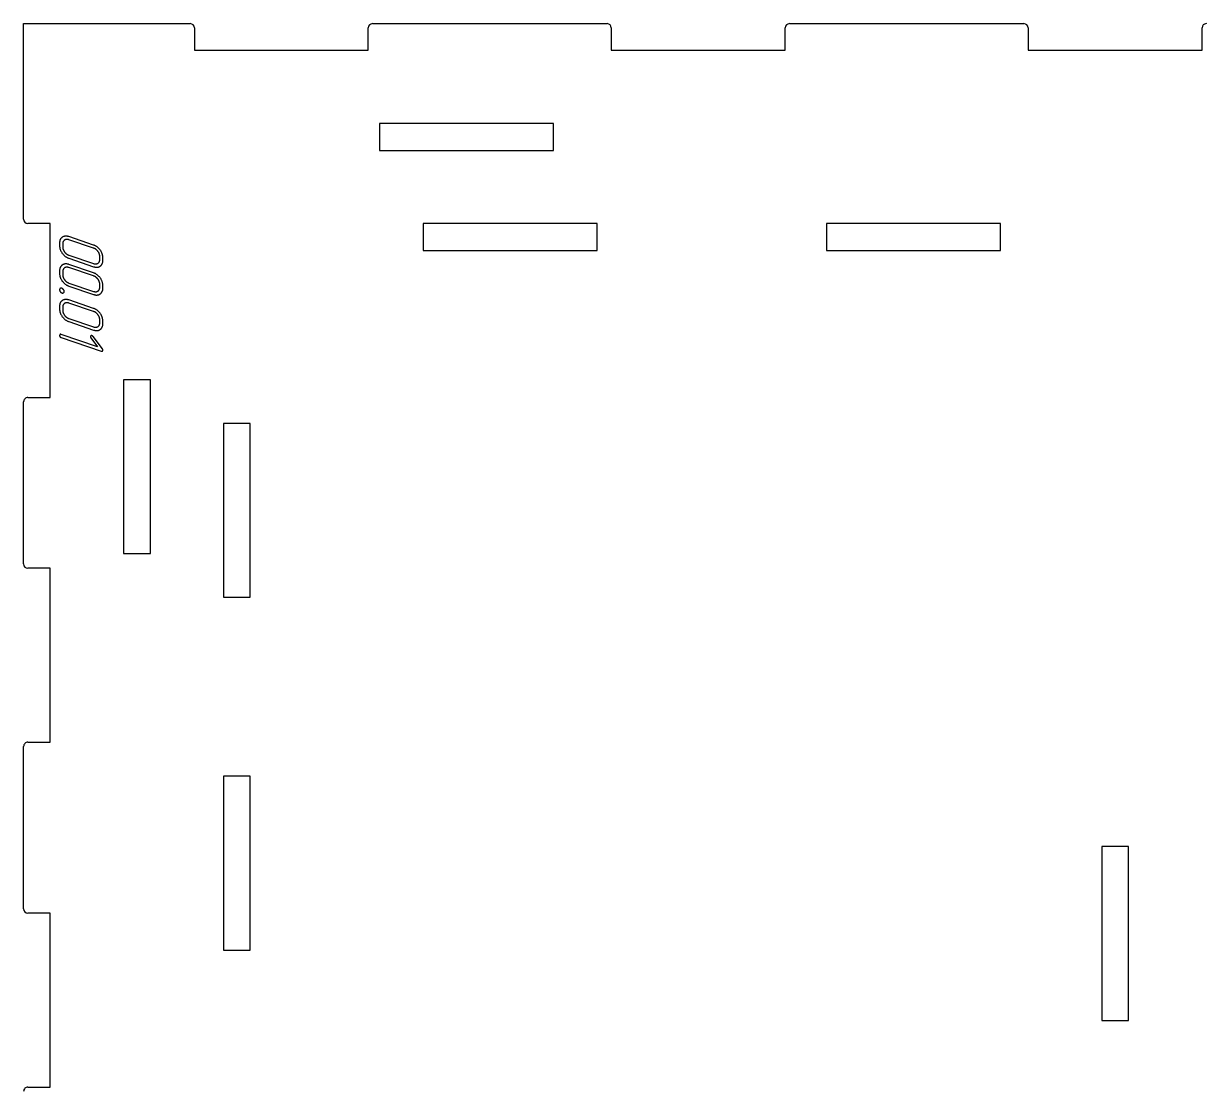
# Model space of a CAD drawing. Extents: x 10 to 1489, y -739 to -10.
# Drawn here: x 890.4 to 1163.9, y -261.9 to -15.1 of the extents above; entities that cross this region are included whole.
import ezdxf

# ---------------------------------------------------------------- set-up
doc = ezdxf.new("R2010")
doc.units = 0

msp = doc.modelspace()

# ---------------------------------------------------------------- linework, layer by layer
at = {"layer": 'cut', "color": 0}
for p, q in [((890.35368, -15.076734), (928.853603, -15.076734)), ((890.35368, -60.276643), (890.35368, -15.076734)), ((929.853601, -16.076732), (929.853601, -21.176722)), ((970.053521, -21.176722), (970.053521, -16.076732)), ((971.053519, -15.076734), (1025.253411, -15.076734)), ((1026.253409, -16.076732), (1026.253409, -21.176722)), ((1066.453328, -21.176722), (1066.453328, -16.076732)), ((1067.453326, -15.076734), (1121.653218, -15.076734)), ((1122.653216, -16.076732), (1122.653216, -21.176722)), ((1162.853135, -21.176722), (1162.853135, -16.076732)), ((929.853601, -21.176722), (970.053521, -21.176722)), ((1026.253409, -21.176722), (1066.453328, -21.176722)), ((1122.653216, -21.176722), (1162.853135, -21.176722)), ((972.653516, -38.176688), (972.653516, -44.376675)), ((1012.853435, -38.176688), (972.653516, -38.176688)), ((1012.853435, -44.376675), (1012.853435, -38.176688)), ((972.653516, -44.376675), (1012.853435, -44.376675)), ((896.453668, -61.276641), (891.353678, -61.276641)), ((896.453668, -101.476561), (896.453668, -61.276641)), ((982.753496, -61.276641), (982.753496, -67.476629)), ((1022.953415, -61.276641), (982.753496, -61.276641)), ((1022.953415, -67.476629), (1022.953415, -61.276641)), ((1076.019976, -61.276641), (1076.019976, -67.476629)), ((1116.219895, -61.276641), (1076.019976, -61.276641)), ((1116.219895, -67.476629), (1116.219895, -61.276641)), ((982.753496, -67.476629), (1022.953415, -67.476629)), ((1076.019976, -67.476629), (1116.219895, -67.476629)), ((919.653622, -97.376569), (913.453634, -97.376569)), ((913.453634, -97.376569), (913.453634, -137.576489)), ((919.653622, -137.576489), (919.653622, -97.376569)), ((890.35368, -139.976484), (890.35368, -102.476559)), ((891.353678, -101.476561), (896.453668, -101.476561)), ((942.753576, -107.476549), (936.553588, -107.476549)), ((936.553588, -107.476549), (936.553588, -147.676469)), ((942.753576, -147.676469), (942.753576, -107.476549)), ((913.453634, -137.576489), (919.653622, -137.576489)), ((896.453668, -140.976482), (891.353678, -140.976482)), ((896.453668, -181.176402), (896.453668, -140.976482)), ((936.553588, -147.676469), (942.753576, -147.676469)), ((890.35368, -219.676325), (890.35368, -182.1764)), ((891.353678, -181.176402), (896.453668, -181.176402)), ((942.753576, -189.007331), (936.553588, -189.007331)), ((936.553588, -189.007331), (936.553588, -229.20725)), ((942.753576, -229.20725), (942.753576, -189.007331)), ((1145.853169, -205.276353), (1139.653182, -205.276353)), ((1139.653182, -205.276353), (1139.653182, -245.476273)), ((1145.853169, -245.476273), (1145.853169, -205.276353)), ((896.453668, -220.676323), (891.353678, -220.676323)), ((896.453668, -260.876242), (896.453668, -220.676323)), ((936.553588, -229.20725), (942.753576, -229.20725)), ((1139.653182, -245.476273), (1145.853169, -245.476273)), ((891.353678, -260.876242), (896.453668, -260.876242))]:
    msp.add_line(p, q, dxfattribs=at)
for centre, start, end in [((928.853603, -16.076732), 0, 90), ((971.053519, -16.076732), 90, 180), ((1025.253411, -16.076732), 0, 90), ((1067.453326, -16.076732), 90, 180), ((1121.653218, -16.076732), 0, 90), ((1163.853133, -16.076732), 90, 180), ((891.353678, -60.276643), 180, 270), ((891.353678, -102.476559), 90, 180.000017), ((891.353678, -139.976484), 180.000001, 270), ((891.353678, -182.1764), 90, 180.000017), ((891.353678, -219.676325), 180.000001, 270), ((891.353678, -261.87624), 90, 180.000017)]:
    msp.add_arc(centre, 0.999998, start, end, dxfattribs=at)
at = {"layer": 'mark', "color": 0}
for p, q in [((898.668079, -65.617296), (898.665651, -65.718522)), ((898.675361, -65.518977), (898.668079, -65.617296)), ((898.687498, -65.423562), (898.675361, -65.518977)), ((898.70449, -65.331054), (898.687498, -65.423562)), ((898.726337, -65.241451), (898.70449, -65.331054)), ((898.753039, -65.154754), (898.726337, -65.241451)), ((898.784596, -65.070963), (898.753039, -65.154754)), ((898.821008, -64.990077), (898.784596, -65.070963)), ((898.862275, -64.912098), (898.821008, -64.990077)), ((898.908396, -64.837023), (898.862275, -64.912098)), ((898.959373, -64.764855), (898.908396, -64.837023)), ((899.015204, -64.695592), (898.959373, -64.764855)), ((899.07589, -64.629235), (899.015204, -64.695592)), ((899.141431, -64.565784), (899.07589, -64.629235)), ((899.211828, -64.505238), (899.141431, -64.565784)), ((899.287078, -64.447598), (899.211828, -64.505238)), ((899.365845, -64.394361), (899.287078, -64.447598)), ((899.446788, -64.347025), (899.365845, -64.394361)), ((899.421439, -65.635597), (899.406498, -65.69641)), ((899.439701, -65.576945), (899.421439, -65.635597)), ((899.461283, -65.520453), (899.439701, -65.576945)), ((899.529907, -64.30559), (899.446788, -64.347025)), ((899.486185, -65.466123), (899.461283, -65.520453)), ((899.514408, -65.413953), (899.486185, -65.466123)), ((899.545951, -65.363943), (899.514408, -65.413953)), ((899.615203, -64.270056), (899.529907, -64.30559)), ((899.580814, -65.316094), (899.545951, -65.363943)), ((899.618997, -65.270406), (899.580814, -65.316094)), ((899.702675, -64.240422), (899.615203, -64.270056)), ((899.660501, -65.226878), (899.618997, -65.270406)), ((899.705325, -65.185512), (899.660501, -65.226878)), ((899.792323, -64.216689), (899.702675, -64.240422)), ((899.75347, -65.146305), (899.705325, -65.185512)), ((899.804935, -65.10926), (899.75347, -65.146305)), ((899.884148, -64.198857), (899.792323, -64.216689)), ((899.858659, -65.075186), (899.804935, -65.10926)), ((899.913584, -65.044897), (899.858659, -65.075186)), ((899.978149, -64.186926), (899.884148, -64.198857)), ((899.969708, -65.018392), (899.913584, -65.044897)), ((900.027032, -64.995672), (899.969708, -65.018392)), ((900.074326, -64.180896), (899.978149, -64.186926)), ((900.085556, -64.976735), (900.027032, -64.995672)), ((900.172679, -64.180766), (900.074326, -64.180896)), ((900.14528, -64.961583), (900.085556, -64.976735)), ((900.206203, -64.950214), (900.14528, -64.961583)), ((900.273209, -64.186537), (900.172679, -64.180766)), ((900.268327, -64.94263), (900.206203, -64.950214)), ((900.331649, -64.938831), (900.268327, -64.94263)), ((900.375916, -64.198209), (900.273209, -64.186537)), ((900.396172, -64.938815), (900.331649, -64.938831)), ((900.480798, -64.215782), (900.375916, -64.198209)), ((900.461895, -64.942583), (900.396172, -64.938815)), ((900.528817, -64.950136), (900.461895, -64.942583)), ((900.587857, -64.239255), (900.480798, -64.215782)), ((900.596939, -64.961473), (900.528817, -64.950136)), ((900.697092, -64.268629), (900.587857, -64.239255)), ((900.666261, -64.976594), (900.596939, -64.961473)), ((900.736783, -64.995499), (900.666261, -64.976594)), ((900.808504, -64.303904), (900.697092, -64.268629)), ((900.808504, -65.018188), (900.736783, -64.995499)), ((906.522778, -66.245865), (900.808504, -64.303904)), ((906.522778, -66.960149), (900.808504, -65.018188)), ((898.665651, -65.718522), (898.665651, -66.432806)), ((898.665651, -66.432806), (898.66812, -66.54422)), ((898.66812, -66.54422), (898.675528, -66.655247)), ((898.675528, -66.655247), (898.687875, -66.765889)), ((898.687875, -66.765889), (898.70516, -66.876144)), ((898.70516, -66.876144), (898.727384, -66.986012)), ((898.727384, -66.986012), (898.754546, -67.095495)), ((898.754546, -67.095495), (898.786647, -67.204591)), ((898.786647, -67.204591), (898.823687, -67.313301)), ((898.823687, -67.313301), (898.865665, -67.421625)), ((898.865665, -67.421625), (898.912581, -67.529562)), ((898.912581, -67.529562), (898.964437, -67.637113)), ((898.964437, -67.637113), (899.021231, -67.744278)), ((899.021231, -67.744278), (899.082963, -67.851057)), ((899.082963, -67.851057), (899.149635, -67.957449)), ((899.149635, -67.957449), (899.221244, -68.063455)), ((899.221244, -68.063455), (899.297793, -68.169075)), ((899.297793, -68.169075), (899.377773, -68.272373)), ((899.377773, -68.272373), (899.459679, -68.371415)), ((899.381596, -65.891812), (899.379935, -65.961267)), ((899.379935, -65.961267), (899.379935, -66.675551)), ((899.379935, -66.675551), (899.381526, -66.747827)), ((899.381526, -66.747827), (899.386297, -66.820012)), ((899.386576, -65.824517), (899.381596, -65.891812)), ((899.386297, -66.820012), (899.394249, -66.892107)), ((899.394877, -65.759383), (899.386576, -65.824517)), ((899.394249, -66.892107), (899.405382, -66.964111)), ((899.406498, -65.69641), (899.394877, -65.759383)), ((899.405382, -66.964111), (899.419695, -67.036024)), ((899.419695, -67.036024), (899.43719, -67.107847)), ((899.43719, -67.107847), (899.457865, -67.179578)), ((899.457865, -67.179578), (899.481721, -67.25122)), ((899.459679, -68.371415), (899.543509, -68.4662)), ((899.481721, -67.25122), (899.508758, -67.32277)), ((899.508758, -67.32277), (899.538975, -67.39423)), ((899.538975, -67.39423), (899.572374, -67.465599)), ((899.572374, -67.465599), (899.608953, -67.536878)), ((899.608953, -67.536878), (899.648713, -67.608065)), ((899.648713, -67.608065), (899.691654, -67.679162)), ((899.691654, -67.679162), (899.737775, -67.750169)), ((899.737775, -67.750169), (899.787077, -67.821085)), ((899.787077, -67.821085), (899.838779, -67.890556)), ((899.838779, -67.890556), (899.8921, -67.957228)), ((899.8921, -67.957228), (899.947038, -68.021101)), ((899.947038, -68.021101), (900.003595, -68.082175)), ((900.003595, -68.082175), (900.06177, -68.14045)), ((900.06177, -68.14045), (900.121563, -68.195927)), ((900.121563, -68.195927), (900.182975, -68.248604)), ((900.182975, -68.248604), (900.246005, -68.298483)), ((900.246005, -68.298483), (900.310653, -68.345563)), ((900.310653, -68.345563), (900.37692, -68.389844)), ((906.629084, -66.284419), (906.522778, -66.245865)), ((906.596202, -66.98673), (906.522778, -66.960149)), ((906.668258, -67.016112), (906.596202, -66.98673)), ((906.733715, -66.32726), (906.629084, -66.284419)), ((906.738947, -67.048294), (906.668258, -67.016112)), ((906.836673, -66.374387), (906.733715, -66.32726)), ((906.808269, -67.083276), (906.738947, -67.048294)), ((906.876223, -67.121058), (906.808269, -67.083276)), ((906.937956, -66.425799), (906.836673, -66.374387)), ((906.942811, -67.16164), (906.876223, -67.121058)), ((907.037565, -66.481498), (906.937956, -66.425799)), ((907.008031, -67.205023), (906.942811, -67.16164)), ((907.071884, -67.251206), (907.008031, -67.205023)), ((907.1355, -66.541483), (907.037565, -66.481498)), ((907.13437, -67.300189), (907.071884, -67.251206)), ((907.195489, -67.351972), (907.13437, -67.300189)), ((907.231761, -66.605753), (907.1355, -66.541483)), ((907.255241, -67.406555), (907.195489, -67.351972)), ((907.326348, -66.67431), (907.231761, -66.605753)), ((907.313625, -67.463939), (907.255241, -67.406555)), ((907.370642, -67.524123), (907.313625, -67.463939)), ((907.419261, -66.747152), (907.326348, -66.67431)), ((907.426292, -67.587107), (907.370642, -67.524123)), ((907.5105, -66.82428), (907.419261, -66.747152)), ((907.480575, -67.652891), (907.426292, -67.587107)), ((907.533491, -67.721475), (907.480575, -67.652891)), ((907.600064, -66.905695), (907.5105, -66.82428)), ((907.58409, -67.791589), (907.533491, -67.721475)), ((907.631426, -67.86196), (907.58409, -67.791589)), ((907.687955, -66.991395), (907.600064, -66.905695)), ((907.675496, -67.932588), (907.631426, -67.86196)), ((907.716303, -68.003475), (907.675496, -67.932588)), ((907.774171, -67.081382), (907.687955, -66.991395)), ((907.753844, -68.074619), (907.716303, -68.003475)), ((907.788122, -68.14602), (907.753844, -68.074619)), ((907.858713, -67.175654), (907.774171, -67.081382)), ((907.819135, -68.217679), (907.788122, -68.14602)), ((907.846883, -68.289596), (907.819135, -68.217679)), ((907.871367, -68.361771), (907.846883, -68.289596)), ((907.941581, -67.274212), (907.858713, -67.175654)), ((907.892586, -68.434203), (907.871367, -68.361771)), ((908.022775, -67.377056), (907.941581, -67.274212)), ((908.100621, -67.482278), (908.022775, -67.377056)), ((908.173445, -67.58797), (908.100621, -67.482278)), ((908.241246, -67.694131), (908.173445, -67.58797)), ((908.304025, -67.800762), (908.241246, -67.694131)), ((908.361781, -67.907862), (908.304025, -67.800762)), ((908.414516, -68.015431), (908.361781, -67.907862)), ((908.462228, -68.123471), (908.414516, -68.015431)), ((908.504917, -68.231979), (908.462228, -68.123471)), ((908.542585, -68.340958), (908.504917, -68.231979)), ((908.57523, -68.450406), (908.542585, -68.340958)), ((899.07589, -71.057794), (899.015204, -71.124151)), ((899.141431, -70.994342), (899.07589, -71.057794)), ((899.211828, -70.933797), (899.141431, -70.994342)), ((899.287078, -70.876157), (899.211828, -70.933797)), ((899.365845, -70.82292), (899.287078, -70.876157)), ((899.446788, -70.775584), (899.365845, -70.82292)), ((899.529907, -70.734149), (899.446788, -70.775584)), ((899.615203, -70.698614), (899.529907, -70.734149)), ((899.543509, -68.4662), (899.629265, -68.556728)), ((899.702675, -70.668981), (899.615203, -70.698614)), ((899.629265, -68.556728), (899.716946, -68.642999)), ((899.792323, -70.645248), (899.702675, -70.668981)), ((899.716946, -68.642999), (899.806553, -68.725013)), ((899.884148, -70.627416), (899.792323, -70.645248)), ((899.806553, -68.725013), (899.898085, -68.802771)), ((899.978149, -70.615485), (899.884148, -70.627416)), ((899.898085, -68.802771), (899.991541, -68.876272)), ((900.074326, -70.609454), (899.978149, -70.615485)), ((899.991541, -68.876272), (900.086923, -68.945516)), ((900.172679, -70.609325), (900.074326, -70.609454)), ((900.086923, -68.945516), (900.184231, -69.010504)), ((900.273209, -70.615096), (900.172679, -70.609325)), ((900.184231, -69.010504), (900.283463, -69.071235)), ((900.375916, -70.626767), (900.273209, -70.615096)), ((900.283463, -69.071235), (900.384621, -69.127709)), ((900.480798, -70.64434), (900.375916, -70.626767)), ((900.37692, -68.389844), (900.444805, -68.431326)), ((900.384621, -69.127709), (900.487704, -69.179926)), ((900.444805, -68.431326), (900.514308, -68.470009)), ((900.587857, -70.667814), (900.480798, -70.64434)), ((900.487704, -69.179926), (900.592712, -69.227886)), ((900.514308, -68.470009), (900.58543, -68.505893)), ((900.58543, -68.505893), (900.658169, -68.538979)), ((900.697092, -70.697188), (900.587857, -70.667814)), ((900.592712, -69.227886), (900.699645, -69.27159)), ((900.658169, -68.538979), (900.732528, -68.569265)), ((900.808504, -70.732463), (900.697092, -70.697188)), ((900.699645, -69.27159), (900.808504, -69.311037)), ((900.732528, -68.569265), (900.808504, -68.596753)), ((900.808504, -68.596753), (906.522778, -70.538713)), ((900.808504, -69.311037), (906.522778, -71.252997)), ((906.522778, -72.674423), (900.808504, -70.732463)), ((906.522778, -70.538713), (906.595351, -70.561737)), ((906.595351, -70.561737), (906.66664, -70.581031)), ((906.66664, -70.581031), (906.736645, -70.596597)), ((906.736645, -70.596597), (906.805367, -70.608433)), ((906.805367, -70.608433), (906.872805, -70.616539)), ((906.872805, -70.616539), (906.93896, -70.620917)), ((906.93896, -70.620917), (907.003832, -70.621565)), ((907.003832, -70.621565), (907.06742, -70.618484)), ((907.06742, -70.618484), (907.129725, -70.611674)), ((907.129725, -70.611674), (907.190746, -70.601135)), ((907.190746, -70.601135), (907.250483, -70.586866)), ((907.250483, -70.586866), (907.308937, -70.568868)), ((907.308937, -70.568868), (907.366108, -70.547141)), ((907.366108, -70.547141), (907.421995, -70.521684)), ((907.421995, -70.521684), (907.476599, -70.492499)), ((907.476599, -70.492499), (907.529919, -70.459584)), ((907.529919, -70.459584), (907.580951, -70.423575)), ((907.580951, -70.423575), (907.628691, -70.385109)), ((907.628691, -70.385109), (907.673139, -70.344184)), ((907.673139, -70.344184), (907.714294, -70.300802)), ((907.714294, -70.300802), (907.752156, -70.254962)), ((907.752156, -70.254962), (907.786727, -70.206663)), ((907.786727, -70.206663), (907.818004, -70.155907)), ((907.818004, -70.155907), (907.84599, -70.102693)), ((907.84599, -70.102693), (907.870683, -70.047021)), ((907.870683, -70.047021), (907.892084, -69.98889)), ((907.892084, -69.98889), (907.910192, -69.928302)), ((907.910541, -68.506893), (907.892586, -68.434203)), ((907.910192, -69.928302), (907.925008, -69.865256)), ((907.925231, -68.579841), (907.910541, -68.506893)), ((907.925008, -69.865256), (907.936531, -69.799752)), ((907.936657, -68.653046), (907.925231, -68.579841)), ((907.936531, -69.799752), (907.944762, -69.73179)), ((907.944818, -68.726509), (907.936657, -68.653046)), ((907.944762, -69.73179), (907.949701, -69.66137)), ((907.949715, -68.800229), (907.944818, -68.726509)), ((907.949701, -69.66137), (907.951347, -69.588492)), ((907.951347, -68.874208), (907.949715, -68.800229)), ((907.951347, -69.588492), (907.951347, -68.874208)), ((908.040632, -71.133132), (908.116316, -71.078438)), ((908.116316, -71.078438), (908.187116, -71.020187)), ((908.187116, -71.020187), (908.253034, -70.95838)), ((908.253034, -70.95838), (908.314069, -70.893016)), ((908.314069, -70.893016), (908.370222, -70.824096)), ((908.370222, -70.824096), (908.421491, -70.751619)), ((908.421491, -70.751619), (908.467878, -70.675585)), ((908.467878, -70.675585), (908.509381, -70.595995)), ((908.509381, -70.595995), (908.546002, -70.512849)), ((908.546002, -70.512849), (908.577741, -70.426145)), ((908.602852, -68.560323), (908.57523, -68.450406)), ((908.577741, -70.426145), (908.604596, -70.335885)), ((908.625453, -68.67071), (908.602852, -68.560323)), ((908.604596, -70.335885), (908.626569, -70.242069)), ((908.643031, -68.781566), (908.625453, -68.67071)), ((908.626569, -70.242069), (908.643659, -70.144696)), ((908.655587, -68.892892), (908.643031, -68.781566)), ((908.643659, -70.144696), (908.655866, -70.043766)), ((908.66312, -69.004688), (908.655587, -68.892892)), ((908.655866, -70.043766), (908.66319, -69.93928)), ((908.665631, -69.116953), (908.66312, -69.004688)), ((908.66319, -69.93928), (908.665631, -69.831237)), ((908.665631, -69.831237), (908.665631, -69.116953)), ((898.668079, -72.045855), (898.665651, -72.14708)), ((898.665651, -72.14708), (898.665651, -72.861365)), ((898.665651, -72.861365), (898.66812, -72.972778)), ((898.675361, -71.947535), (898.668079, -72.045855)), ((898.66812, -72.972778), (898.675528, -73.083806)), ((898.687498, -71.852121), (898.675361, -71.947535)), ((898.675528, -73.083806), (898.687875, -73.194447)), ((898.70449, -71.759613), (898.687498, -71.852121)), ((898.687875, -73.194447), (898.70516, -73.304702)), ((898.726337, -71.67001), (898.70449, -71.759613)), ((898.70516, -73.304702), (898.727384, -73.414571)), ((898.753039, -71.583313), (898.726337, -71.67001)), ((898.727384, -73.414571), (898.754546, -73.524053)), ((898.784596, -71.499522), (898.753039, -71.583313)), ((898.754546, -73.524053), (898.786647, -73.63315)), ((898.821008, -71.418636), (898.784596, -71.499522)), ((898.786647, -73.63315), (898.823687, -73.74186)), ((898.862275, -71.340656), (898.821008, -71.418636)), ((898.823687, -73.74186), (898.865665, -73.850183)), ((898.908396, -71.265582), (898.862275, -71.340656)), ((898.959373, -71.193413), (898.908396, -71.265582)), ((899.015204, -71.124151), (898.959373, -71.193413)), ((899.381596, -72.32037), (899.379935, -72.389825)), ((899.379935, -72.389825), (899.379935, -73.10411)), ((899.379935, -73.10411), (899.381526, -73.176386)), ((899.381526, -73.176386), (899.386297, -73.248571)), ((899.386576, -72.253076), (899.381596, -72.32037)), ((899.386297, -73.248571), (899.394249, -73.320666)), ((899.394877, -72.187942), (899.386576, -72.253076)), ((899.394249, -73.320666), (899.405382, -73.392669)), ((899.406498, -72.124968), (899.394877, -72.187942)), ((899.405382, -73.392669), (899.419695, -73.464583)), ((899.421439, -72.064156), (899.406498, -72.124968)), ((899.419695, -73.464583), (899.43719, -73.536405)), ((899.439701, -72.005503), (899.421439, -72.064156)), ((899.43719, -73.536405), (899.457865, -73.608137)), ((899.461283, -71.949012), (899.439701, -72.005503)), ((899.457865, -73.608137), (899.481721, -73.679778)), ((899.486185, -71.894681), (899.461283, -71.949012)), ((899.481721, -73.679778), (899.508758, -73.751329)), ((899.514408, -71.842511), (899.486185, -71.894681)), ((899.508758, -73.751329), (899.538975, -73.822789)), ((899.545951, -71.792502), (899.514408, -71.842511)), ((899.538975, -73.822789), (899.572374, -73.894158)), ((899.580814, -71.744653), (899.545951, -71.792502)), ((899.618997, -71.698965), (899.580814, -71.744653)), ((899.660501, -71.655437), (899.618997, -71.698965)), ((899.705325, -71.61407), (899.660501, -71.655437)), ((899.75347, -71.574864), (899.705325, -71.61407)), ((899.804935, -71.537818), (899.75347, -71.574864)), ((899.858659, -71.503745), (899.804935, -71.537818)), ((899.913584, -71.473456), (899.858659, -71.503745)), ((899.969708, -71.446951), (899.913584, -71.473456)), ((900.027032, -71.42423), (899.969708, -71.446951)), ((900.085556, -71.405294), (900.027032, -71.42423)), ((900.14528, -71.390141), (900.085556, -71.405294)), ((900.206203, -71.378773), (900.14528, -71.390141)), ((900.268327, -71.371189), (900.206203, -71.378773)), ((900.331649, -71.367389), (900.268327, -71.371189)), ((900.396172, -71.367373), (900.331649, -71.367389)), ((900.461895, -71.371142), (900.396172, -71.367373)), ((900.528817, -71.378695), (900.461895, -71.371142)), ((900.596939, -71.390031), (900.528817, -71.378695)), ((900.666261, -71.405152), (900.596939, -71.390031)), ((900.736783, -71.424058), (900.666261, -71.405152)), ((900.808504, -71.446747), (900.736783, -71.424058)), ((906.522778, -73.388707), (900.808504, -71.446747)), ((906.522778, -71.252997), (906.633339, -71.288091)), ((906.629084, -72.712978), (906.522778, -72.674423)), ((906.596202, -73.415289), (906.522778, -73.388707)), ((906.668258, -73.44467), (906.596202, -73.415289)), ((906.733715, -72.755819), (906.629084, -72.712978)), ((906.633339, -71.288091), (906.741807, -71.317506)), ((906.738947, -73.476852), (906.668258, -73.44467)), ((906.836673, -72.802945), (906.733715, -72.755819)), ((906.808269, -73.511834), (906.738947, -73.476852)), ((906.741807, -71.317506), (906.848182, -71.341244)), ((906.876223, -73.549616), (906.808269, -73.511834)), ((906.937956, -72.854358), (906.836673, -72.802945)), ((906.848182, -71.341244), (906.952465, -71.359303)), ((906.942811, -73.590199), (906.876223, -73.549616)), ((907.037565, -72.910056), (906.937956, -72.854358)), ((907.008031, -73.633581), (906.942811, -73.590199)), ((906.952465, -71.359303), (907.054655, -71.371684)), ((907.071884, -73.679764), (907.008031, -73.633581)), ((907.1355, -72.970041), (907.037565, -72.910056)), ((907.054655, -71.371684), (907.154752, -71.378388)), ((907.13437, -73.728747), (907.071884, -73.679764)), ((907.195489, -73.78053), (907.13437, -73.728747)), ((907.231761, -73.034312), (907.1355, -72.970041)), ((907.154752, -71.378388), (907.252757, -71.379413)), ((907.255241, -73.835114), (907.195489, -73.78053)), ((907.326348, -73.102868), (907.231761, -73.034312)), ((907.252757, -71.379413), (907.348669, -71.374761)), ((907.313625, -73.892497), (907.255241, -73.835114)), ((907.419261, -73.175711), (907.326348, -73.102868)), ((907.348669, -71.374761), (907.442489, -71.36443)), ((907.5105, -73.252839), (907.419261, -73.175711)), ((907.442489, -71.36443), (907.534216, -71.348421)), ((907.600064, -73.334253), (907.5105, -73.252839)), ((907.534216, -71.348421), (907.62385, -71.326735)), ((907.687955, -73.419954), (907.600064, -73.334253)), ((907.62385, -71.326735), (907.711392, -71.29937)), ((907.774171, -73.50994), (907.687955, -73.419954)), ((907.711392, -71.29937), (907.796841, -71.266327)), ((907.858713, -73.604213), (907.774171, -73.50994)), ((907.796841, -71.266327), (907.880197, -71.227607)), ((907.941581, -73.702771), (907.858713, -73.604213)), ((907.880197, -71.227607), (907.961461, -71.183208)), ((908.022775, -73.805615), (907.941581, -73.702771)), ((907.961461, -71.183208), (908.040632, -71.133132)), ((908.100621, -73.910837), (908.022775, -73.805615)), ((898.668617, -76.544172), (898.666237, -76.580725)), ((898.672829, -76.50955), (898.668617, -76.544172)), ((898.678871, -76.476858), (898.672829, -76.50955)), ((898.686745, -76.446097), (898.678871, -76.476858)), ((898.696449, -76.417266), (898.686745, -76.446097)), ((898.707985, -76.390366), (898.696449, -76.417266)), ((898.721352, -76.365396), (898.707985, -76.390366)), ((898.736549, -76.342357), (898.721352, -76.365396)), ((898.753578, -76.321248), (898.736549, -76.342357)), ((898.772438, -76.30207), (898.753578, -76.321248)), ((898.793129, -76.284822), (898.772438, -76.30207)), ((898.815651, -76.269505), (898.793129, -76.284822)), ((898.84817, -76.255026), (898.815651, -76.269505)), ((898.881443, -76.243313), (898.84817, -76.255026)), ((898.865665, -73.850183), (898.912581, -73.958121)), ((898.915469, -76.234367), (898.881443, -76.243313)), ((898.912581, -73.958121), (898.964437, -74.065672)), ((898.950249, -76.228186), (898.915469, -76.234367)), ((898.985782, -76.224772), (898.950249, -76.228186)), ((898.964437, -74.065672), (899.021231, -74.172837)), ((899.022068, -76.224124), (898.985782, -76.224772)), ((899.021231, -74.172837), (899.082963, -74.279615)), ((899.059107, -76.226242), (899.022068, -76.224124)), ((899.0969, -76.231126), (899.059107, -76.226242)), ((899.082963, -74.279615), (899.149635, -74.386008)), ((899.135447, -76.238777), (899.0969, -76.231126)), ((899.174746, -76.249194), (899.135447, -76.238777)), ((899.149635, -74.386008), (899.221244, -74.492014)), ((899.194678, -76.255439), (899.174746, -76.249194)), ((899.203267, -76.25833), (899.194678, -76.255439)), ((899.209037, -76.260417), (899.203267, -76.25833)), ((899.233061, -76.270574), (899.209037, -76.260417)), ((899.221244, -74.492014), (899.297793, -74.597634)), ((899.258591, -76.283629), (899.233061, -76.270574)), ((899.285628, -76.299582), (899.258591, -76.283629)), ((899.314171, -76.318432), (899.285628, -76.299582)), ((899.297793, -74.597634), (899.377773, -74.700932)), ((899.344221, -76.34018), (899.314171, -76.318432)), ((899.375778, -76.364826), (899.344221, -76.34018)), ((899.408842, -76.392369), (899.375778, -76.364826)), ((899.377773, -74.700932), (899.459679, -74.799973)), ((899.443412, -76.42281), (899.408842, -76.392369)), ((899.479489, -76.456149), (899.443412, -76.42281)), ((899.459679, -74.799973), (899.543509, -74.894758)), ((899.517072, -76.492385), (899.479489, -76.456149)), ((899.555019, -76.531102), (899.517072, -76.492385)), ((899.543509, -74.894758), (899.629265, -74.985286)), ((899.58961, -76.570945), (899.555019, -76.531102)), ((899.572374, -73.894158), (899.608953, -73.965436)), ((899.62056, -76.611811), (899.58961, -76.570945)), ((899.608953, -73.965436), (899.648713, -74.036624)), ((899.629265, -74.985286), (899.716946, -75.071558)), ((899.648713, -74.036624), (899.691654, -74.107721)), ((899.691654, -74.107721), (899.737775, -74.178727)), ((899.716946, -75.071558), (899.806553, -75.153572)), ((899.737775, -74.178727), (899.787077, -74.249643)), ((899.787077, -74.249643), (899.838779, -74.319114)), ((899.806553, -75.153572), (899.898085, -75.23133)), ((899.838779, -74.319114), (899.8921, -74.385786)), ((899.8921, -74.385786), (899.947038, -74.449659)), ((899.898085, -75.23133), (899.991541, -75.304831)), ((899.947038, -74.449659), (900.003595, -74.510733)), ((899.991541, -75.304831), (900.086923, -75.374075)), ((900.003595, -74.510733), (900.06177, -74.569009)), ((900.06177, -74.569009), (900.121563, -74.624485)), ((900.086923, -75.374075), (900.184231, -75.439063)), ((900.121563, -74.624485), (900.182975, -74.677163)), ((900.182975, -74.677163), (900.246005, -74.727042)), ((900.184231, -75.439063), (900.283463, -75.499793)), ((900.246005, -74.727042), (900.310653, -74.774121)), ((900.283463, -75.499793), (900.384621, -75.556267)), ((900.310653, -74.774121), (900.37692, -74.818402)), ((900.37692, -74.818402), (900.444805, -74.859884)), ((900.384621, -75.556267), (900.487704, -75.608484)), ((900.444805, -74.859884), (900.514308, -74.898567)), ((900.487704, -75.608484), (900.592712, -75.656445)), ((900.514308, -74.898567), (900.58543, -74.934452)), ((900.58543, -74.934452), (900.658169, -74.967537)), ((900.592712, -75.656445), (900.699645, -75.700149)), ((900.658169, -74.967537), (900.732528, -74.997824)), ((900.699645, -75.700149), (900.808504, -75.739596)), ((900.732528, -74.997824), (900.808504, -75.025311)), ((900.808504, -75.025311), (906.522778, -76.967272)), ((900.808504, -75.739596), (906.522778, -77.681556)), ((907.370642, -73.952681), (907.313625, -73.892497)), ((907.426292, -74.015665), (907.370642, -73.952681)), ((907.480575, -74.08145), (907.426292, -74.015665)), ((907.533491, -74.150034), (907.480575, -74.08145)), ((907.58409, -74.220147), (907.533491, -74.150034)), ((907.631426, -74.290518), (907.58409, -74.220147)), ((907.675496, -74.361147), (907.631426, -74.290518)), ((907.716303, -74.432033), (907.675496, -74.361147)), ((907.753844, -74.503177), (907.716303, -74.432033)), ((907.788122, -74.574579), (907.753844, -74.503177)), ((907.819135, -74.646238), (907.788122, -74.574579)), ((907.818004, -76.584466), (907.84599, -76.531251)), ((907.846883, -74.718155), (907.819135, -74.646238)), ((907.84599, -76.531251), (907.870683, -76.475579)), ((907.871367, -74.790329), (907.846883, -74.718155)), ((907.870683, -76.475579), (907.892084, -76.417449)), ((907.892586, -74.862762), (907.871367, -74.790329)), ((907.892084, -76.417449), (907.910192, -76.356861)), ((907.910541, -74.935452), (907.892586, -74.862762)), ((907.910192, -76.356861), (907.925008, -76.293815)), ((907.925231, -75.008399), (907.910541, -74.935452)), ((907.925008, -76.293815), (907.936531, -76.22831)), ((907.936657, -75.081604), (907.925231, -75.008399)), ((907.936531, -76.22831), (907.944762, -76.160348)), ((907.944818, -75.155067), (907.936657, -75.081604)), ((907.944762, -76.160348), (907.949701, -76.089928)), ((907.949715, -75.228788), (907.944818, -75.155067)), ((907.949701, -76.089928), (907.951347, -76.01705)), ((907.951347, -75.302766), (907.949715, -75.228788)), ((907.951347, -76.01705), (907.951347, -75.302766)), ((908.173445, -74.016529), (908.100621, -73.910837)), ((908.241246, -74.12269), (908.173445, -74.016529)), ((908.304025, -74.22932), (908.241246, -74.12269)), ((908.361781, -74.33642), (908.304025, -74.22932)), ((908.414516, -74.44399), (908.361781, -74.33642)), ((908.462228, -74.552029), (908.414516, -74.44399)), ((908.504917, -74.660538), (908.462228, -74.552029)), ((908.542585, -74.769516), (908.504917, -74.660538)), ((908.57523, -74.878964), (908.542585, -74.769516)), ((908.602852, -74.988881), (908.57523, -74.878964)), ((908.625453, -75.099268), (908.602852, -74.988881)), ((908.643031, -75.210125), (908.625453, -75.099268)), ((908.626569, -76.670627), (908.643659, -76.573254)), ((908.655587, -75.321451), (908.643031, -75.210125)), ((908.643659, -76.573254), (908.655866, -76.472325)), ((908.66312, -75.433246), (908.655587, -75.321451)), ((908.655866, -76.472325), (908.66319, -76.367838)), ((908.665631, -75.545511), (908.66312, -75.433246)), ((908.66319, -76.367838), (908.665631, -76.259795)), ((908.665631, -76.259795), (908.665631, -75.545511)), ((898.666237, -76.580725), (898.665693, -76.619378)), ((898.665693, -76.619378), (898.667158, -76.659048)), ((898.667158, -76.659048), (898.670715, -76.697989)), ((898.670715, -76.697989), (898.676365, -76.736203)), ((898.676365, -76.736203), (898.684108, -76.77369)), ((898.684108, -76.77369), (898.693944, -76.810449)), ((898.693944, -76.810449), (898.705871, -76.846481)), ((898.705871, -76.846481), (898.719892, -76.881785)), ((898.719892, -76.881785), (898.736005, -76.916362)), ((898.736005, -76.916362), (898.754211, -76.950211)), ((898.754211, -76.950211), (898.77451, -76.983332)), ((898.77451, -76.983332), (898.796901, -77.015727)), ((898.796901, -77.015727), (898.821385, -77.047393)), ((898.821385, -77.047393), (898.847815, -77.078261)), ((898.847815, -77.078261), (898.902118, -77.135481)), ((898.902118, -77.135481), (898.957468, -77.186254)), ((898.957468, -77.186254), (899.013865, -77.23058)), ((899.013865, -77.23058), (899.071307, -77.26846)), ((899.07589, -79.272063), (899.015204, -79.33842)), ((899.071307, -77.26846), (899.129796, -77.299892)), ((899.141431, -79.208612), (899.07589, -79.272063)), ((899.129796, -77.299892), (899.189332, -77.324878)), ((899.211828, -79.148066), (899.141431, -79.208612)), ((899.189332, -77.324878), (899.219398, -77.334861)), ((899.287078, -79.090426), (899.211828, -79.148066)), ((899.219398, -77.334861), (899.249244, -77.342714)), ((899.249244, -77.342714), (899.278828, -77.348384)), ((899.278828, -77.348384), (899.308151, -77.351872)), ((899.365845, -79.037189), (899.287078, -79.090426)), ((899.308151, -77.351872), (899.337213, -77.353178)), ((899.337213, -77.353178), (899.366012, -77.352301)), ((899.446788, -78.989853), (899.365845, -79.037189)), ((899.366012, -77.352301), (899.394551, -77.349241)), ((899.394551, -77.349241), (899.422827, -77.343999)), ((899.422827, -77.343999), (899.450842, -77.336574)), ((899.529907, -78.948418), (899.446788, -78.989853)), ((899.450842, -77.336574), (899.478596, -77.326967)), ((899.478596, -77.326967), (899.506088, -77.315177)), ((899.506088, -77.315177), (899.533318, -77.301205)), ((899.615203, -78.912884), (899.529907, -78.948418)), ((899.533318, -77.301205), (899.586408, -77.267099)), ((899.586408, -77.267099), (899.610473, -77.248152)), ((899.610473, -77.248152), (899.632446, -77.228232)), ((899.702675, -78.88325), (899.615203, -78.912884)), ((899.647869, -76.653698), (899.62056, -76.611811)), ((899.632446, -77.228232), (899.652326, -77.207339)), ((899.671536, -76.696608), (899.647869, -76.653698)), ((899.652326, -77.207339), (899.670113, -77.185474)), ((899.670113, -77.185474), (899.685808, -77.162635)), ((899.691563, -76.74054), (899.671536, -76.696608)), ((899.685808, -77.162635), (899.69941, -77.138824)), ((899.707948, -76.785494), (899.691563, -76.74054)), ((899.69941, -77.138824), (899.71092, -77.114041)), ((899.792323, -78.859517), (899.702675, -78.88325)), ((899.720692, -76.83147), (899.707948, -76.785494)), ((899.71092, -77.114041), (899.720337, -77.088284)), ((899.720337, -77.088284), (899.727661, -77.061555)), ((899.729795, -76.878468), (899.720692, -76.83147)), ((899.727661, -77.061555), (899.732892, -77.033853)), ((899.735257, -76.926488), (899.729795, -76.878468)), ((899.732892, -77.033853), (899.736031, -77.005178)), ((899.737078, -76.975531), (899.735257, -76.926488)), ((899.736031, -77.005178), (899.737078, -76.975531)), ((899.884148, -78.841685), (899.792323, -78.859517)), ((899.978149, -78.829754), (899.884148, -78.841685)), ((900.074326, -78.823724), (899.978149, -78.829754)), ((900.172679, -78.823594), (900.074326, -78.823724)), ((900.273209, -78.829365), (900.172679, -78.823594)), ((900.375916, -78.841037), (900.273209, -78.829365)), ((900.480798, -78.858609), (900.375916, -78.841037)), ((900.587857, -78.882083), (900.480798, -78.858609)), ((900.697092, -78.911457), (900.587857, -78.882083)), ((900.808504, -78.946732), (900.697092, -78.911457)), ((906.522778, -80.888692), (900.808504, -78.946732)), ((906.522778, -76.967272), (906.595351, -76.990295)), ((906.522778, -77.681556), (906.633339, -77.716649)), ((906.595351, -76.990295), (906.66664, -77.00959)), ((906.633339, -77.716649), (906.741807, -77.746065)), ((906.66664, -77.00959), (906.736645, -77.025155)), ((906.736645, -77.025155), (906.805367, -77.036991)), ((906.741807, -77.746065), (906.848182, -77.769802)), ((906.805367, -77.036991), (906.872805, -77.045098)), ((906.848182, -77.769802), (906.952465, -77.787862)), ((906.872805, -77.045098), (906.93896, -77.049475)), ((906.93896, -77.049475), (907.003832, -77.050124)), ((906.952465, -77.787862), (907.054655, -77.800243)), ((907.003832, -77.050124), (907.06742, -77.047043)), ((907.054655, -77.800243), (907.154752, -77.806946)), ((907.06742, -77.047043), (907.129725, -77.040233)), ((907.129725, -77.040233), (907.190746, -77.029693)), ((907.154752, -77.806946), (907.252757, -77.807972)), ((907.190746, -77.029693), (907.250483, -77.015424)), ((907.250483, -77.015424), (907.308937, -76.997426)), ((907.252757, -77.807972), (907.348669, -77.803319)), ((907.308937, -76.997426), (907.366108, -76.975699)), ((907.348669, -77.803319), (907.442489, -77.792988)), ((907.366108, -76.975699), (907.421995, -76.950243)), ((907.421995, -76.950243), (907.476599, -76.921057)), ((907.442489, -77.792988), (907.534216, -77.77698)), ((907.476599, -76.921057), (907.529919, -76.888142)), ((907.529919, -76.888142), (907.580951, -76.852134)), ((907.534216, -77.77698), (907.62385, -77.755293)), ((907.580951, -76.852134), (907.628691, -76.813667)), ((907.62385, -77.755293), (907.711392, -77.727929)), ((907.628691, -76.813667), (907.673139, -76.772743)), ((907.673139, -76.772743), (907.714294, -76.729361)), ((907.711392, -77.727929), (907.796841, -77.694886)), ((907.714294, -76.729361), (907.752156, -76.68352)), ((907.752156, -76.68352), (907.786727, -76.635222)), ((907.786727, -76.635222), (907.818004, -76.584466)), ((907.796841, -77.694886), (907.880197, -77.656165)), ((907.880197, -77.656165), (907.961461, -77.611767)), ((907.961461, -77.611767), (908.040632, -77.56169)), ((908.040632, -77.56169), (908.116316, -77.506996)), ((908.116316, -77.506996), (908.187116, -77.448746)), ((908.187116, -77.448746), (908.253034, -77.386939)), ((908.253034, -77.386939), (908.314069, -77.321575)), ((908.314069, -77.321575), (908.370222, -77.252654)), ((908.370222, -77.252654), (908.421491, -77.180178)), ((908.421491, -77.180178), (908.467878, -77.104144)), ((908.467878, -77.104144), (908.509381, -77.024554)), ((908.509381, -77.024554), (908.546002, -76.941407)), ((908.546002, -76.941407), (908.577741, -76.854704)), ((908.577741, -76.854704), (908.604596, -76.764444)), ((908.604596, -76.764444), (908.626569, -76.670627)), ((898.668079, -80.260124), (898.665651, -80.36135)), ((898.665651, -80.36135), (898.665651, -81.075634)), ((898.665651, -81.075634), (898.66812, -81.187048)), ((898.675361, -80.161804), (898.668079, -80.260124)), ((898.66812, -81.187048), (898.675528, -81.298075)), ((898.687498, -80.06639), (898.675361, -80.161804)), ((898.675528, -81.298075), (898.687875, -81.408717)), ((898.70449, -79.973882), (898.687498, -80.06639)), ((898.687875, -81.408717), (898.70516, -81.518972)), ((898.726337, -79.884279), (898.70449, -79.973882)), ((898.70516, -81.518972), (898.727384, -81.62884)), ((898.753039, -79.797582), (898.726337, -79.884279)), ((898.727384, -81.62884), (898.754546, -81.738323)), ((898.784596, -79.713791), (898.753039, -79.797582)), ((898.754546, -81.738323), (898.786647, -81.847419)), ((898.821008, -79.632905), (898.784596, -79.713791)), ((898.786647, -81.847419), (898.823687, -81.956129)), ((898.862275, -79.554925), (898.821008, -79.632905)), ((898.823687, -81.956129), (898.865665, -82.064453)), ((898.908396, -79.479851), (898.862275, -79.554925)), ((898.959373, -79.407683), (898.908396, -79.479851)), ((899.015204, -79.33842), (898.959373, -79.407683)), ((899.381596, -80.534639), (899.379935, -80.604095)), ((899.379935, -80.604095), (899.379935, -81.318379)), ((899.379935, -81.318379), (899.381526, -81.390655)), ((899.381526, -81.390655), (899.386297, -81.46284)), ((899.386576, -80.467345), (899.381596, -80.534639)), ((899.386297, -81.46284), (899.394249, -81.534935)), ((899.394877, -80.402211), (899.386576, -80.467345)), ((899.394249, -81.534935), (899.405382, -81.606939)), ((899.406498, -80.339238), (899.394877, -80.402211)), ((899.405382, -81.606939), (899.419695, -81.678852)), ((899.421439, -80.278425), (899.406498, -80.339238)), ((899.419695, -81.678852), (899.43719, -81.750674)), ((899.439701, -80.219773), (899.421439, -80.278425)), ((899.43719, -81.750674), (899.457865, -81.822406)), ((899.461283, -80.163281), (899.439701, -80.219773)), ((899.457865, -81.822406), (899.481721, -81.894048)), ((899.486185, -80.108951), (899.461283, -80.163281)), ((899.481721, -81.894048), (899.508758, -81.965598)), ((899.514408, -80.05678), (899.486185, -80.108951)), ((899.508758, -81.965598), (899.538975, -82.037058)), ((899.545951, -80.006771), (899.514408, -80.05678)), ((899.538975, -82.037058), (899.572374, -82.108427)), ((899.580814, -79.958922), (899.545951, -80.006771)), ((899.618997, -79.913234), (899.580814, -79.958922)), ((899.660501, -79.869706), (899.618997, -79.913234)), ((899.705325, -79.828339), (899.660501, -79.869706)), ((899.75347, -79.789133), (899.705325, -79.828339)), ((899.804935, -79.752088), (899.75347, -79.789133)), ((899.858659, -79.718014), (899.804935, -79.752088)), ((899.913584, -79.687725), (899.858659, -79.718014)), ((899.969708, -79.66122), (899.913584, -79.687725)), ((900.027032, -79.6385), (899.969708, -79.66122)), ((900.085556, -79.619563), (900.027032, -79.6385)), ((900.14528, -79.604411), (900.085556, -79.619563)), ((900.206203, -79.593042), (900.14528, -79.604411)), ((900.268327, -79.585458), (900.206203, -79.593042)), ((900.331649, -79.581658), (900.268327, -79.585458)), ((900.396172, -79.581643), (900.331649, -79.581658)), ((900.461895, -79.585411), (900.396172, -79.581643)), ((900.528817, -79.592964), (900.461895, -79.585411)), ((900.596939, -79.604301), (900.528817, -79.592964)), ((900.666261, -79.619422), (900.596939, -79.604301)), ((900.736783, -79.638327), (900.666261, -79.619422)), ((900.808504, -79.661016), (900.736783, -79.638327)), ((906.522778, -81.602977), (900.808504, -79.661016)), ((906.629084, -80.927247), (906.522778, -80.888692)), ((906.596202, -81.629558), (906.522778, -81.602977)), ((906.668258, -81.65894), (906.596202, -81.629558)), ((906.733715, -80.970088), (906.629084, -80.927247)), ((906.738947, -81.691121), (906.668258, -81.65894)), ((906.836673, -81.017215), (906.733715, -80.970088)), ((906.808269, -81.726103), (906.738947, -81.691121)), ((906.876223, -81.763886), (906.808269, -81.726103)), ((906.937956, -81.068627), (906.836673, -81.017215)), ((906.942811, -81.804468), (906.876223, -81.763886)), ((907.037565, -81.124326), (906.937956, -81.068627)), ((907.008031, -81.847851), (906.942811, -81.804468)), ((907.071884, -81.894033), (907.008031, -81.847851)), ((907.1355, -81.18431), (907.037565, -81.124326)), ((907.13437, -81.943016), (907.071884, -81.894033)), ((907.195489, -81.9948), (907.13437, -81.943016)), ((907.231761, -81.248581), (907.1355, -81.18431)), ((907.255241, -82.049383), (907.195489, -81.9948)), ((907.326348, -81.317137), (907.231761, -81.248581)), ((907.313625, -82.106767), (907.255241, -82.049383)), ((907.419261, -81.38998), (907.326348, -81.317137)), ((907.5105, -81.467108), (907.419261, -81.38998)), ((907.600064, -81.548523), (907.5105, -81.467108)), ((907.687955, -81.634223), (907.600064, -81.548523)), ((907.774171, -81.724209), (907.687955, -81.634223)), ((907.858713, -81.818482), (907.774171, -81.724209)), ((907.941581, -81.91704), (907.858713, -81.818482)), ((908.022775, -82.019884), (907.941581, -81.91704)), ((908.100621, -82.125106), (908.022775, -82.019884)), ((898.865665, -82.064453), (898.912581, -82.17239)), ((898.912581, -82.17239), (898.964437, -82.279941)), ((898.964437, -82.279941), (899.021231, -82.387106)), ((899.021231, -82.387106), (899.082963, -82.493885)), ((899.082963, -82.493885), (899.149635, -82.600277)), ((899.149635, -82.600277), (899.221244, -82.706283)), ((899.221244, -82.706283), (899.297793, -82.811903)), ((899.297793, -82.811903), (899.377773, -82.915201)), ((899.377773, -82.915201), (899.459679, -83.014243)), ((899.459679, -83.014243), (899.543509, -83.109027)), ((899.543509, -83.109027), (899.629265, -83.199556)), ((899.572374, -82.108427), (899.608953, -82.179705)), ((899.608953, -82.179705), (899.648713, -82.250893)), ((899.629265, -83.199556), (899.716946, -83.285827)), ((899.648713, -82.250893), (899.691654, -82.32199)), ((899.691654, -82.32199), (899.737775, -82.392997)), ((899.716946, -83.285827), (899.806553, -83.367841)), ((899.737775, -82.392997), (899.787077, -82.463912)), ((899.787077, -82.463912), (899.838779, -82.533383)), ((899.806553, -83.367841), (899.898085, -83.445599)), ((899.838779, -82.533383), (899.8921, -82.600055)), ((899.8921, -82.600055), (899.947038, -82.663928)), ((899.898085, -83.445599), (899.991541, -83.5191)), ((899.947038, -82.663928), (900.003595, -82.725003)), ((899.991541, -83.5191), (900.086923, -83.588344)), ((900.003595, -82.725003), (900.06177, -82.783278)), ((900.06177, -82.783278), (900.121563, -82.838755)), ((900.086923, -83.588344), (900.184231, -83.653332)), ((900.121563, -82.838755), (900.182975, -82.891432)), ((900.182975, -82.891432), (900.246005, -82.941311)), ((900.184231, -83.653332), (900.283463, -83.714063)), ((900.246005, -82.941311), (900.310653, -82.988391)), ((900.283463, -83.714063), (900.384621, -83.770537)), ((900.310653, -82.988391), (900.37692, -83.032672)), ((900.37692, -83.032672), (900.444805, -83.074154)), ((900.384621, -83.770537), (900.487704, -83.822754)), ((900.444805, -83.074154), (900.514308, -83.112837)), ((900.487704, -83.822754), (900.592712, -83.870714)), ((900.514308, -83.112837), (900.58543, -83.148721)), ((900.58543, -83.148721), (900.658169, -83.181806)), ((900.592712, -83.870714), (900.699645, -83.914418)), ((900.658169, -83.181806), (900.732528, -83.212093)), ((900.699645, -83.914418), (900.808504, -83.953865)), ((900.732528, -83.212093), (900.808504, -83.239581)), ((900.808504, -83.239581), (906.522778, -85.181541)), ((900.808504, -83.953865), (906.522778, -85.895825)), ((907.370642, -82.166951), (907.313625, -82.106767)), ((907.426292, -82.229935), (907.370642, -82.166951)), ((907.480575, -82.295719), (907.426292, -82.229935)), ((907.533491, -82.364303), (907.480575, -82.295719)), ((907.58409, -82.434417), (907.533491, -82.364303)), ((907.631426, -82.504788), (907.58409, -82.434417)), ((907.675496, -82.575416), (907.631426, -82.504788)), ((907.716303, -82.646302), (907.675496, -82.575416)), ((907.753844, -82.717446), (907.716303, -82.646302)), ((907.788122, -82.788848), (907.753844, -82.717446)), ((907.819135, -82.860507), (907.788122, -82.788848)), ((907.818004, -84.798735), (907.84599, -84.745521)), ((907.846883, -82.932424), (907.819135, -82.860507)), ((907.84599, -84.745521), (907.870683, -84.689848)), ((907.871367, -83.004599), (907.846883, -82.932424)), ((907.870683, -84.689848), (907.892084, -84.631718)), ((907.892586, -83.077031), (907.871367, -83.004599)), ((907.892084, -84.631718), (907.910192, -84.57113)), ((907.910541, -83.149721), (907.892586, -83.077031)), ((907.910192, -84.57113), (907.925008, -84.508084)), ((907.925231, -83.222668), (907.910541, -83.149721)), ((907.925008, -84.508084), (907.936531, -84.44258)), ((907.936657, -83.295874), (907.925231, -83.222668)), ((907.936531, -84.44258), (907.944762, -84.374618)), ((907.944818, -83.369337), (907.936657, -83.295874)), ((907.944762, -84.374618), (907.949701, -84.304198)), ((907.949715, -83.443057), (907.944818, -83.369337)), ((907.949701, -84.304198), (907.951347, -84.23132)), ((907.951347, -83.517035), (907.949715, -83.443057)), ((907.951347, -84.23132), (907.951347, -83.517035)), ((908.173445, -82.230798), (908.100621, -82.125106)), ((908.241246, -82.336959), (908.173445, -82.230798)), ((908.304025, -82.44359), (908.241246, -82.336959)), ((908.361781, -82.55069), (908.304025, -82.44359)), ((908.414516, -82.658259), (908.361781, -82.55069)), ((908.462228, -82.766299), (908.414516, -82.658259)), ((908.504917, -82.874807), (908.462228, -82.766299)), ((908.542585, -82.983786), (908.504917, -82.874807)), ((908.57523, -83.093233), (908.542585, -82.983786)), ((908.602852, -83.203151), (908.57523, -83.093233)), ((908.625453, -83.313538), (908.602852, -83.203151)), ((908.643031, -83.424394), (908.625453, -83.313538)), ((908.655587, -83.53572), (908.643031, -83.424394)), ((908.643659, -84.787524), (908.655866, -84.686594)), ((908.66312, -83.647515), (908.655587, -83.53572)), ((908.655866, -84.686594), (908.66319, -84.582108)), ((908.665631, -83.75978), (908.66312, -83.647515)), ((908.66319, -84.582108), (908.665631, -84.474065)), ((908.665631, -84.474065), (908.665631, -83.75978)), ((898.665205, -87.128979), (898.663865, -87.146492)), ((898.663865, -87.146492), (898.665206, -87.18534)), ((898.669223, -87.108581), (898.665205, -87.128979)), ((898.665206, -87.18534), (898.66923, -87.223313)), ((898.675919, -87.085299), (898.669223, -87.108581)), ((898.66923, -87.223313), (898.675935, -87.26041)), ((898.685294, -87.059132), (898.675919, -87.085299)), ((898.675935, -87.26041), (898.685322, -87.296632)), ((898.697348, -87.030081), (898.685294, -87.059132)), ((898.685322, -87.296632), (898.697391, -87.331978)), ((898.71208, -86.998146), (898.697348, -87.030081)), ((898.697391, -87.331978), (898.712142, -87.366449)), ((898.72949, -86.963326), (898.71208, -86.998146)), ((898.712142, -87.366449), (898.729576, -87.400044)), ((898.74958, -86.925622), (898.72949, -86.963326)), ((898.729576, -87.400044), (898.749691, -87.432764)), ((898.772572, -86.908323), (898.74958, -86.925622)), ((898.749691, -87.432764), (898.775835, -87.46509)), ((898.798694, -86.895433), (898.772572, -86.908323)), ((898.775835, -87.46509), (898.804211, -87.495048)), ((898.827943, -86.88695), (898.798694, -86.895433)), ((898.804211, -87.495048), (898.834819, -87.522637)), ((898.860322, -86.882877), (898.827943, -86.88695)), ((898.895828, -86.883212), (898.860322, -86.882877)), ((898.934463, -86.887955), (898.895828, -86.883212)), ((898.976227, -86.897107), (898.934463, -86.887955)), ((899.021119, -86.910667), (898.976227, -86.897107)), ((907.451348, -89.775728), (899.021119, -86.910667)), ((905.810173, -87.409675), (905.808494, -87.445934)), ((905.808494, -87.445934), (905.810168, -87.479984)), ((905.810168, -87.479984), (905.81519, -87.514279)), ((905.815211, -87.375897), (905.810173, -87.409675)), ((905.81519, -87.514279), (905.823561, -87.548818)), ((905.823608, -87.344601), (905.815211, -87.375897)), ((905.835363, -87.315786), (905.823608, -87.344601)), ((905.850477, -87.289453), (905.835363, -87.315786)), ((905.86895, -87.265601), (905.850477, -87.289453)), ((905.890781, -87.244231), (905.86895, -87.265601)), ((905.915971, -87.225343), (905.890781, -87.244231)), ((905.943512, -87.209596), (905.915971, -87.225343)), ((905.972396, -87.197654), (905.943512, -87.209596)), ((906.002622, -87.189514), (905.972396, -87.197654)), ((906.034191, -87.185178), (906.002622, -87.189514)), ((906.067103, -87.184645), (906.034191, -87.185178)), ((906.101358, -87.187916), (906.067103, -87.184645)), ((906.136955, -87.19499), (906.101358, -87.187916)), ((906.173895, -87.205867), (906.136955, -87.19499)), ((906.190251, -87.213083), (906.173895, -87.205867)), ((906.210634, -87.225022), (906.190251, -87.213083)), ((906.235047, -87.241683), (906.210634, -87.225022)), ((906.263487, -87.263066), (906.235047, -87.241683)), ((906.295956, -87.289171), (906.263487, -87.263066)), ((906.332453, -87.319999), (906.295956, -87.289171)), ((906.372979, -87.35555), (906.332453, -87.319999)), ((906.417533, -87.395822), (906.372979, -87.35555)), ((908.567082, -90.262), (906.417533, -87.395822)), ((906.522778, -85.181541), (906.595351, -85.204565)), ((906.522778, -85.895825), (906.633339, -85.930919)), ((906.595351, -85.204565), (906.66664, -85.223859)), ((906.633339, -85.930919), (906.741807, -85.960334)), ((906.66664, -85.223859), (906.736645, -85.239424)), ((906.736645, -85.239424), (906.805367, -85.25126)), ((906.741807, -85.960334), (906.848182, -85.984071)), ((906.805367, -85.25126), (906.872805, -85.259367)), ((906.848182, -85.984071), (906.952465, -86.002131)), ((906.872805, -85.259367), (906.93896, -85.263745)), ((906.93896, -85.263745), (907.003832, -85.264393)), ((906.952465, -86.002131), (907.054655, -86.014512)), ((907.003832, -85.264393), (907.06742, -85.261312)), ((907.054655, -86.014512), (907.154752, -86.021216)), ((907.06742, -85.261312), (907.129725, -85.254502)), ((907.129725, -85.254502), (907.190746, -85.243962)), ((907.154752, -86.021216), (907.252757, -86.022241)), ((907.190746, -85.243962), (907.250483, -85.229694)), ((907.250483, -85.229694), (907.308937, -85.211696)), ((907.252757, -86.022241), (907.348669, -86.017588)), ((907.308937, -85.211696), (907.366108, -85.189969)), ((907.348669, -86.017588), (907.442489, -86.007258)), ((907.366108, -85.189969), (907.421995, -85.164512)), ((907.421995, -85.164512), (907.476599, -85.135327)), ((907.442489, -86.007258), (907.534216, -85.991249)), ((907.476599, -85.135327), (907.529919, -85.102412)), ((907.529919, -85.102412), (907.580951, -85.066403)), ((907.534216, -85.991249), (907.62385, -85.969563)), ((907.580951, -85.066403), (907.628691, -85.027937)), ((907.62385, -85.969563), (907.711392, -85.942198)), ((907.628691, -85.027937), (907.673139, -84.987012)), ((907.673139, -84.987012), (907.714294, -84.94363)), ((907.711392, -85.942198), (907.796841, -85.909155)), ((907.714294, -84.94363), (907.752156, -84.89779)), ((907.752156, -84.89779), (907.786727, -84.849491)), ((907.786727, -84.849491), (907.818004, -84.798735)), ((907.796841, -85.909155), (907.880197, -85.870435)), ((907.880197, -85.870435), (907.961461, -85.826036)), ((907.961461, -85.826036), (908.040632, -85.775959)), ((908.040632, -85.775959), (908.116316, -85.721265)), ((908.116316, -85.721265), (908.187116, -85.663015)), ((908.187116, -85.663015), (908.253034, -85.601208)), ((908.253034, -85.601208), (908.314069, -85.535844)), ((908.314069, -85.535844), (908.370222, -85.466924)), ((908.370222, -85.466924), (908.421491, -85.394447)), ((908.421491, -85.394447), (908.467878, -85.318413)), ((908.467878, -85.318413), (908.509381, -85.238823)), ((908.509381, -85.238823), (908.546002, -85.155676)), ((908.546002, -85.155676), (908.577741, -85.068973)), ((908.577741, -85.068973), (908.604596, -84.978713)), ((908.604596, -84.978713), (908.626569, -84.884897)), ((908.626569, -84.884897), (908.643659, -84.787524)), ((898.834819, -87.522637), (898.86766, -87.547859)), ((898.86766, -87.547859), (898.902732, -87.570712)), ((898.902732, -87.570712), (898.940037, -87.591197)), ((898.940037, -87.591197), (898.979574, -87.609314)), ((898.979574, -87.609314), (899.021342, -87.625063)), ((899.021342, -87.625063), (908.317083, -90.784208)), ((905.823561, -87.548818), (905.83528, -87.583601)), ((905.83528, -87.583601), (905.850347, -87.618628)), ((905.850347, -87.618628), (905.868762, -87.653899)), ((905.868762, -87.653899), (905.890525, -87.689415)), ((905.890525, -87.689415), (905.915637, -87.725174)), ((905.915637, -87.725174), (907.451348, -89.775728)), ((908.317083, -90.784208), (908.346034, -90.793077)), ((908.346034, -90.793077), (908.373918, -90.799635)), ((908.373918, -90.799635), (908.400735, -90.803884)), ((908.400735, -90.803884), (908.426485, -90.805822)), ((908.426485, -90.805822), (908.451168, -90.805451)), ((908.451168, -90.805451), (908.474783, -90.802769)), ((908.474783, -90.802769), (908.497331, -90.797777)), ((908.497331, -90.797777), (908.518812, -90.790476)), ((908.518812, -90.790476), (908.539226, -90.780864)), ((908.539226, -90.780864), (908.558572, -90.768942)), ((908.558572, -90.768942), (908.576816, -90.754775)), ((908.60118, -90.312574), (908.567082, -90.262)), ((908.576816, -90.754775), (908.593503, -90.739207)), ((908.593503, -90.739207), (908.608494, -90.722498)), ((908.628224, -90.363769), (908.60118, -90.312574)), ((908.608494, -90.722498), (908.621787, -90.704649)), ((908.621787, -90.704649), (908.633383, -90.685659)), ((908.648212, -90.415584), (908.628224, -90.363769)), ((908.633383, -90.685659), (908.643282, -90.665528)), ((908.643282, -90.665528), (908.651484, -90.644256)), ((908.661146, -90.468019), (908.648212, -90.415584)), ((908.651484, -90.644256), (908.657989, -90.621844)), ((908.657989, -90.621844), (908.662797, -90.59829)), ((908.667025, -90.521074), (908.661146, -90.468019)), ((908.662797, -90.59829), (908.665908, -90.573596)), ((908.665908, -90.573596), (908.667025, -90.521074))]:
    msp.add_line(p, q, dxfattribs=at)

doc.saveas('drawing.dxf')
